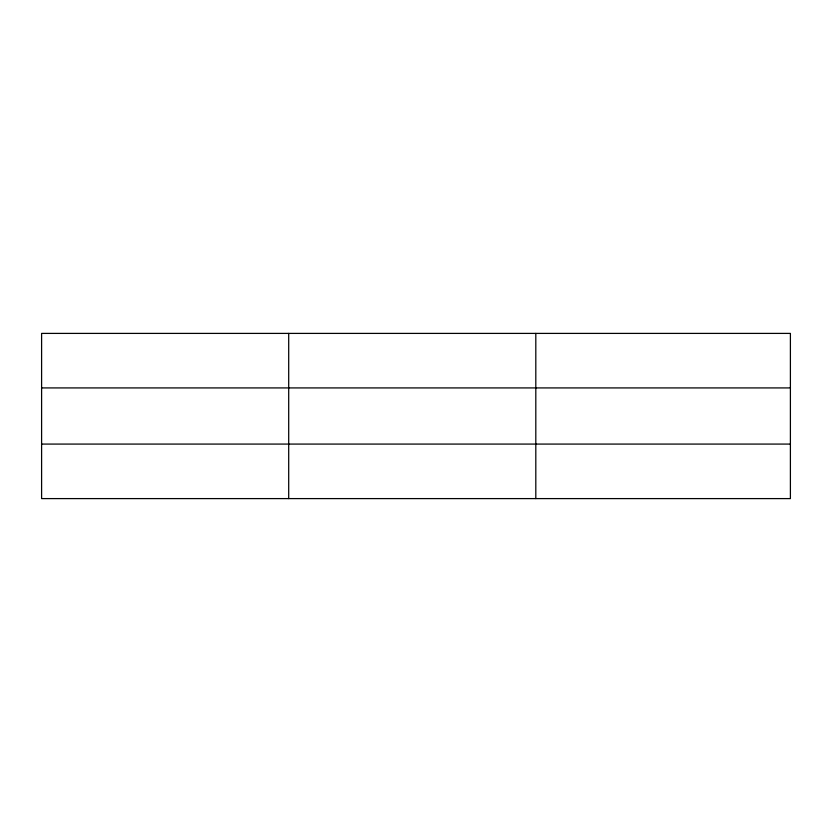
<?xml version="1.0" encoding="UTF-8"?>
<svg xmlns="http://www.w3.org/2000/svg" width="832" height="832" viewBox="0 0 832 832"><rect width="100%" height="100%" fill="white"/><g stroke="black" fill="none" stroke-linecap="round" stroke-linejoin="round"><path stroke-width="1.25" d="M288.704 333.403L288.704 498.597M535.808 333.403L535.808 498.597M790.4 387.92L790.4 333.403L41.6 333.403L41.6 498.597L790.4 498.597L790.4 387.92L41.6 387.92M41.6 444.08L790.4 444.08"/></g></svg>
